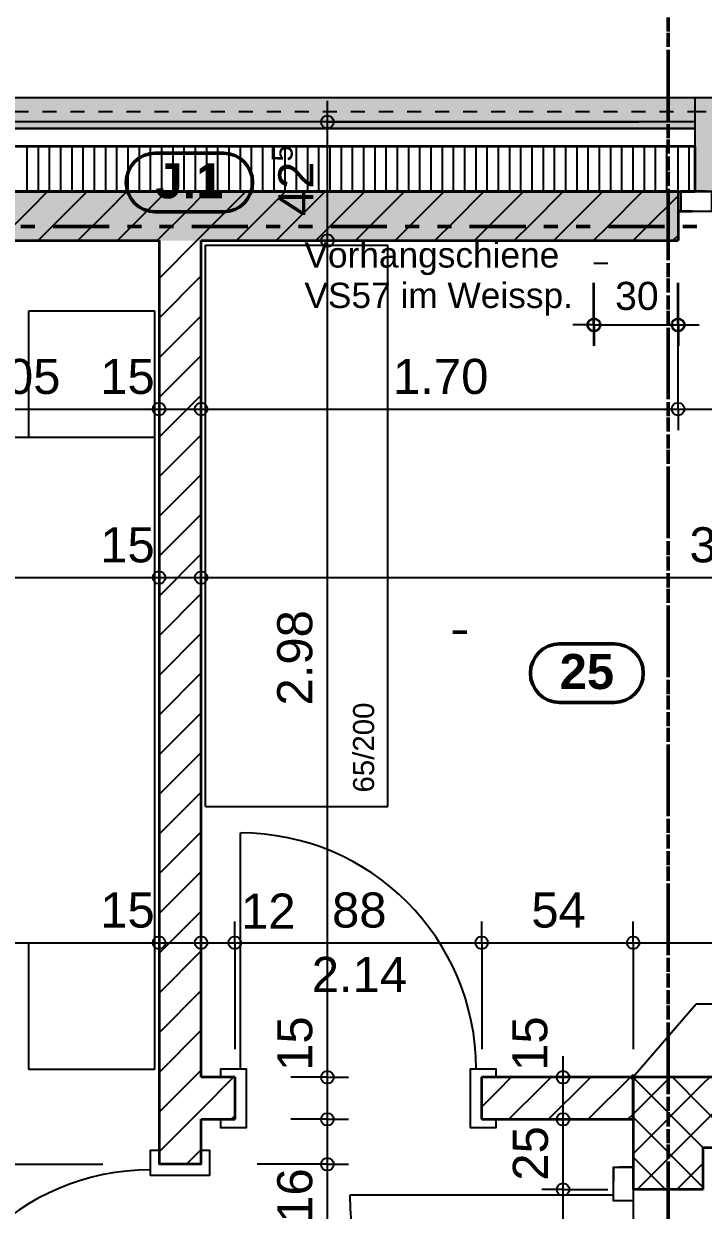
# Model space of a CAD drawing. Header units: centimetres. Extents: x 0.3 to 84.3, y 0.3 to 59.7.
# Drawn here: x 38.57 to 43.42, y 41.04 to 49.5 of the extents above; entities that cross this region are included whole.
import ezdxf

# ---------------------------------------------------------------- set-up
doc = ezdxf.new("R2010")
doc.units = ezdxf.units.CM
for name, pattern in [('AUSGEZOGEN', [0]), ('LINIE_17', [0.05, 0, -0.05]), ('LINIE_23', [0.79, 0.4, -0.13, 0, -0.13, 0, -0.13]), ('PUNKT', [6.35, 0, -6.35]), ('RAND', [44.45, 12.7, -6.35, 12.7, -6.35, 0, -6.35]), ('STRICHPUNKT', [25.4, 12.7, -6.35, 0, -6.35]), ('VERDECKT', [9.525, 6.35, -3.175])]:
    doc.linetypes.add(name, pattern=pattern)
for name, color, linetype, lineweight in [('Allgemein', 7, 'AUSGEZOGEN', 35), ('Bauachsen grob', 7, 'RAND', 25), ('Daemmung', 7, 'AUSGEZOGEN', 35), ('Fenster', 7, 'AUSGEZOGEN', 35), ('Fuellflaeche tragende Wände MW', 7, 'AUSGEZOGEN', 25), ('Holz Fassadenverkleidung', 7, 'AUSGEZOGEN', 35), ('Konstruktion oben', 7, 'VERDECKT', 25), ('Schnittbegrenzung', 7, 'AUSGEZOGEN', 25), ('Spengler', 7, 'AUSGEZOGEN', 35), ('Text Werkplan Ausfuehrung', 7, 'AUSGEZOGEN', 50), ('Tuerzarge', 7, 'AUSGEZOGEN', 25), ('Unterkonstruktion', 7, 'AUSGEZOGEN', 35), ('Vorhangbrett', 7, 'AUSGEZOGEN', 25), ('Wand Beton bewehrt', 7, 'AUSGEZOGEN', 35), ('Wand Mauerwerk tragend', 7, 'AUSGEZOGEN', 35), ('Werkplan- Ausfuehrungsmasse', 7, 'AUSGEZOGEN', 25)]:
    doc.layers.add(name, color=color, linetype=linetype, lineweight=lineweight)
doc.layers.add('Moebel', color=7, linetype='AUSGEZOGEN', lineweight=25, true_color=0xababab)
doc.styles.add('ARIAL', font='ARIAL.TTF')

msp = doc.modelspace()

# ---------------------------------------------------------------- hatches: boundary and pattern name
at = {"layer": 'Allgemein', "linetype": 'AUSGEZOGEN', "lineweight": 25}
msp.add_hatch(color=32, dxfattribs=at).paths.add_polyline_path([(43.356, 48.6197), (43.356, 48.2997), (43.436, 48.2997), (43.436, 48.6197), (43.436, 48.6997), (43.436, 48.7477), (43.436, 48.7957), (43.436, 48.8677), (43.356, 48.8677), (43.356, 48.7957), (43.356, 48.7477), (43.356, 48.6997)])
h = msp.add_hatch(color=32, dxfattribs=at)
h.paths.add_polyline_path([(37.316, 48.7477), (43.356, 48.7477), (43.356, 48.7957), (37.316, 48.7957)])
h.paths.add_polyline_path([(34.756, 48.7957), (31.788, 48.7957), (31.788, 48.7477), (34.756, 48.7477)])
h.paths.add_polyline_path([(45.916, 48.7477), (48.086, 48.7477), (48.086, 48.7957), (45.916, 48.7957)])
at = {"layer": 'Fuellflaeche tragende Wände MW', "linetype": 'AUSGEZOGEN', "lineweight": 25}
msp.add_hatch(color=254, dxfattribs=at).paths.add_polyline_path([(37.436, 48.2997), (37.436, 47.9497), (43.236, 47.9497), (43.236, 48.2997)])
at = {"layer": 'Spengler', "linetype": 'AUSGEZOGEN', "lineweight": 25, "true_color": 0xfafafa}
for points in [[(43.356, 48.9677), (37.316, 48.9677), (37.316, 48.7957), (43.356, 48.7957)], [(43.356, 48.9677), (43.356, 48.8677), (43.436, 48.8677), (43.436, 48.2997), (45.836, 48.2997), (45.836, 48.8677), (45.916, 48.8677), (45.916, 48.9677)]]:
    msp.add_hatch(color=7, dxfattribs=at).paths.add_polyline_path(points)
at = {"layer": 'Text Werkplan Ausfuehrung', "linetype": 'AUSGEZOGEN', "lineweight": 25}
for points in [[(42.9273, 41.9799), (42.9046, 41.9995), (42.9013, 41.9925)], [(42.9273, 41.9799), (42.9013, 41.9925), (42.9209, 41.9756)], [(42.9209, 41.9756), (42.9013, 41.9925), (42.9019, 41.9849)], [(42.9209, 41.9756), (42.9019, 41.9849), (42.9132, 41.9751)], [(42.9132, 41.9751), (42.9019, 41.9849), (42.9062, 41.9784)], [(42.9307, 41.987), (42.9111, 42.0038), (42.9046, 41.9995)], [(42.9307, 41.987), (42.9046, 41.9995), (42.9273, 41.9799)], [(42.9301, 41.9946), (42.9188, 42.0044), (42.9111, 42.0038)], [(42.9301, 41.9946), (42.9111, 42.0038), (42.9307, 41.987)], [(42.9188, 42.0044), (42.9301, 41.9946), (42.9258, 42.0011)]]:
    msp.add_hatch(color=7, dxfattribs=at).paths.add_polyline_path(points)

# ---------------------------------------------------------------- linework, layer by layer
at = {"layer": 'Allgemein', "color": 7, "linetype": 'AUSGEZOGEN', "lineweight": 25}
for p, q in [((43.436, 48.8677), (43.356, 48.8677)), ((43.356, 48.8677), (43.356, 48.7957)), ((43.356, 48.7957), (37.316, 48.7957)), ((37.316, 48.7477), (43.356, 48.7477)), ((43.356, 48.7477), (43.356, 48.6997)), ((43.356, 48.6997), (43.356, 48.6197)), ((43.356, 48.6197), (43.356, 48.2997)), ((43.356, 48.2997), (43.436, 48.2997))]:
    msp.add_line(p, q, dxfattribs=at)
at = {"layer": 'Bauachsen grob', "color": 32, "linetype": 'LINIE_23', "lineweight": 50, "true_color": 0xc36e14}
for p, q in [((43.166, 1.3897), (43.166, 59.3503)), ((43.166, 2.2697), (43.166, 58.1)), ((22.94, 48.0497), (73.132, 48.0497))]:
    msp.add_line(p, q, dxfattribs=at)
at = {"layer": 'Daemmung', "color": 7, "linetype": 'AUSGEZOGEN', "lineweight": 35}
for p, q in [((43.356, 48.6197), (37.316, 48.6197)), ((43.356, 48.6197), (43.356, 48.2997)), ((37.436, 48.2997), (43.236, 48.2997)), ((43.236, 48.2997), (43.356, 48.2997))]:
    msp.add_line(p, q, dxfattribs=at)
at = {"layer": 'Daemmung', "color": 7, "linetype": 'AUSGEZOGEN', "lineweight": 25}
for points in [[(38.596, 48.2997), (38.596, 48.5096), (38.596, 48.5096), (38.596, 48.6197), (38.596, 48.6197)], [(38.596, 48.2997), (38.596, 48.5096), (38.596, 48.5096), (38.596, 48.6197), (38.596, 48.6197)], [(38.676, 48.2997), (38.676, 48.5073), (38.676, 48.5073), (38.676, 48.6197), (38.676, 48.6197)], [(38.756, 48.2997), (38.756, 48.505), (38.756, 48.505), (38.756, 48.6197), (38.756, 48.6197)], [(38.836, 48.2997), (38.836, 48.5027), (38.836, 48.5027), (38.836, 48.6197), (38.836, 48.6197)], [(38.916, 48.2997), (38.916, 48.5005), (38.916, 48.5005), (38.916, 48.6197), (38.916, 48.6197)], [(38.916, 48.2997), (38.916, 48.5005), (38.916, 48.5005), (38.916, 48.6197), (38.916, 48.6197)], [(38.996, 48.2997), (38.996, 48.4982), (38.996, 48.4982), (38.996, 48.6197), (38.996, 48.6197)], [(39.076, 48.2997), (39.076, 48.4959), (39.076, 48.4959), (39.076, 48.6197), (39.076, 48.6197)], [(39.156, 48.2997), (39.156, 48.4936), (39.156, 48.4936), (39.156, 48.6197), (39.156, 48.6197)], [(39.236, 48.2997), (39.236, 48.4913), (39.236, 48.4913), (39.236, 48.6197), (39.236, 48.6197)], [(39.236, 48.2997), (39.236, 48.4913), (39.236, 48.4913), (39.236, 48.6197), (39.236, 48.6197)], [(39.316, 48.2997), (39.316, 48.489), (39.316, 48.489), (39.316, 48.6197), (39.316, 48.6197)], [(39.396, 48.2997), (39.396, 48.4867), (39.396, 48.4867), (39.396, 48.6197), (39.396, 48.6197)], [(39.476, 48.2997), (39.476, 48.4844), (39.476, 48.4844), (39.476, 48.6197), (39.476, 48.6197)], [(39.556, 48.2997), (39.556, 48.4821), (39.556, 48.4821), (39.556, 48.6197), (39.556, 48.6197)], [(39.556, 48.2997), (39.556, 48.4821), (39.556, 48.4821), (39.556, 48.6197), (39.556, 48.6197)], [(39.636, 48.2997), (39.636, 48.4798), (39.636, 48.4798), (39.636, 48.6197), (39.636, 48.6197)], [(39.716, 48.2997), (39.716, 48.4775), (39.716, 48.4775), (39.716, 48.6197), (39.716, 48.6197)], [(39.796, 48.2997), (39.796, 48.4752), (39.796, 48.4752), (39.796, 48.6197), (39.796, 48.6197)], [(39.876, 48.2997), (39.876, 48.4729), (39.876, 48.4729), (39.876, 48.6197), (39.876, 48.6197)], [(39.876, 48.2997), (39.876, 48.4729), (39.876, 48.4729), (39.876, 48.6197), (39.876, 48.6197)], [(39.956, 48.2997), (39.956, 48.4706), (39.956, 48.4706), (39.956, 48.6197), (39.956, 48.6197)], [(40.036, 48.2997), (40.036, 48.4683), (40.036, 48.4683), (40.036, 48.6197), (40.036, 48.6197)], [(40.116, 48.2997), (40.116, 48.466), (40.116, 48.466), (40.116, 48.6197), (40.116, 48.6197)], [(40.196, 48.2997), (40.196, 48.4637), (40.196, 48.4637), (40.196, 48.6197), (40.196, 48.6197)], [(40.196, 48.2997), (40.196, 48.4637), (40.196, 48.4637), (40.196, 48.6197), (40.196, 48.6197)], [(40.276, 48.2997), (40.276, 48.4615), (40.276, 48.4615), (40.276, 48.6197), (40.276, 48.6197)], [(40.356, 48.2997), (40.356, 48.4592), (40.356, 48.4592), (40.356, 48.6197), (40.356, 48.6197)], [(40.436, 48.2997), (40.436, 48.4569), (40.436, 48.4569), (40.436, 48.6197), (40.436, 48.6197)], [(40.516, 48.2997), (40.516, 48.4546), (40.516, 48.4546), (40.516, 48.6197), (40.516, 48.6197)], [(40.516, 48.2997), (40.516, 48.4546), (40.516, 48.4546), (40.516, 48.6197), (40.516, 48.6197)], [(40.596, 48.2997), (40.596, 48.4523), (40.596, 48.4523), (40.596, 48.6197), (40.596, 48.6197)], [(40.676, 48.2997), (40.676, 48.45), (40.676, 48.45), (40.676, 48.6197), (40.676, 48.6197)], [(40.756, 48.2997), (40.756, 48.4477), (40.756, 48.4477), (40.756, 48.6197), (40.756, 48.6197)], [(40.836, 48.2997), (40.836, 48.4454), (40.836, 48.4454), (40.836, 48.6197), (40.836, 48.6197)], [(40.836, 48.2997), (40.836, 48.4454), (40.836, 48.4454), (40.836, 48.6197), (40.836, 48.6197)], [(40.916, 48.2997), (40.916, 48.4431), (40.916, 48.4431), (40.916, 48.6197), (40.916, 48.6197)], [(40.996, 48.2997), (40.996, 48.4408), (40.996, 48.4408), (40.996, 48.6197), (40.996, 48.6197)], [(41.076, 48.2997), (41.076, 48.4385), (41.076, 48.4385), (41.076, 48.6197), (41.076, 48.6197)], [(41.156, 48.2997), (41.156, 48.4362), (41.156, 48.4362), (41.156, 48.6197), (41.156, 48.6197)], [(41.156, 48.2997), (41.156, 48.4362), (41.156, 48.4362), (41.156, 48.6197), (41.156, 48.6197)], [(41.236, 48.2997), (41.236, 48.4339), (41.236, 48.4339), (41.236, 48.6197), (41.236, 48.6197)], [(41.316, 48.2997), (41.316, 48.4316), (41.316, 48.4316), (41.316, 48.6197), (41.316, 48.6197)], [(41.396, 48.2997), (41.396, 48.4293), (41.396, 48.4293), (41.396, 48.6197), (41.396, 48.6197)], [(41.476, 48.2997), (41.476, 48.427), (41.476, 48.427), (41.476, 48.6197), (41.476, 48.6197)], [(41.476, 48.2997), (41.476, 48.427), (41.476, 48.427), (41.476, 48.6197), (41.476, 48.6197)], [(41.556, 48.2997), (41.556, 48.4248), (41.556, 48.4248), (41.556, 48.6197), (41.556, 48.6197)], [(41.636, 48.2997), (41.636, 48.4225), (41.636, 48.4225), (41.636, 48.6197), (41.636, 48.6197)], [(41.716, 48.2997), (41.716, 48.4202), (41.716, 48.4202), (41.716, 48.6197), (41.716, 48.6197)], [(41.796, 48.2997), (41.796, 48.4179), (41.796, 48.4179), (41.796, 48.6197), (41.796, 48.6197)], [(41.796, 48.2997), (41.796, 48.4179), (41.796, 48.4179), (41.796, 48.6197), (41.796, 48.6197)], [(41.876, 48.2997), (41.876, 48.4156), (41.876, 48.4156), (41.876, 48.6197), (41.876, 48.6197)], [(41.956, 48.2997), (41.956, 48.4133), (41.956, 48.4133), (41.956, 48.6197), (41.956, 48.6197)], [(42.036, 48.2997), (42.036, 48.411), (42.036, 48.411), (42.036, 48.6197), (42.036, 48.6197)], [(42.116, 48.2997), (42.116, 48.4087), (42.116, 48.4087), (42.116, 48.6197), (42.116, 48.6197)], [(42.116, 48.2997), (42.116, 48.4087), (42.116, 48.4087), (42.116, 48.6197), (42.116, 48.6197)], [(42.196, 48.2997), (42.196, 48.4064), (42.196, 48.4064), (42.196, 48.6197), (42.196, 48.6197)], [(42.276, 48.2997), (42.276, 48.4041), (42.276, 48.4041), (42.276, 48.6197), (42.276, 48.6197)], [(42.356, 48.2997), (42.356, 48.4018), (42.356, 48.4018), (42.356, 48.6197), (42.356, 48.6197)], [(42.436, 48.2997), (42.436, 48.3995), (42.436, 48.3995), (42.436, 48.6197), (42.436, 48.6197)], [(42.436, 48.2997), (42.436, 48.3995), (42.436, 48.3995), (42.436, 48.6197), (42.436, 48.6197)], [(42.516, 48.2997), (42.516, 48.3972), (42.516, 48.3972), (42.516, 48.6197), (42.516, 48.6197)], [(42.596, 48.2997), (42.596, 48.3949), (42.596, 48.3949), (42.596, 48.6197), (42.596, 48.6197)], [(42.676, 48.2997), (42.676, 48.3926), (42.676, 48.3926), (42.676, 48.6197), (42.676, 48.6197)], [(42.756, 48.2997), (42.756, 48.3903), (42.756, 48.3903), (42.756, 48.6197), (42.756, 48.6197)], [(42.756, 48.2997), (42.756, 48.3903), (42.756, 48.3903), (42.756, 48.6197), (42.756, 48.6197)], [(42.836, 48.2997), (42.836, 48.3881), (42.836, 48.3881), (42.836, 48.6197), (42.836, 48.6197)], [(42.916, 48.2997), (42.916, 48.3858), (42.916, 48.3858), (42.916, 48.6197), (42.916, 48.6197)], [(42.996, 48.2997), (42.996, 48.3835), (42.996, 48.3835), (42.996, 48.6197), (42.996, 48.6197)], [(43.076, 48.2997), (43.076, 48.3812), (43.076, 48.3812), (43.076, 48.6197), (43.076, 48.6197)], [(43.076, 48.2997), (43.076, 48.3812), (43.076, 48.3812), (43.076, 48.6197), (43.076, 48.6197)], [(43.156, 48.2997), (43.156, 48.3789), (43.156, 48.3789), (43.156, 48.6197), (43.156, 48.6197)], [(43.236, 48.2997), (43.236, 48.3766), (43.236, 48.3766), (43.236, 48.6197), (43.236, 48.6197)], [(43.316, 48.2997), (43.316, 48.3743), (43.316, 48.3743), (43.316, 48.6197), (43.316, 48.6197)]]:
    msp.add_lwpolyline(points, dxfattribs=at)
at = {"layer": 'Fenster', "color": 7, "linetype": 'AUSGEZOGEN', "lineweight": 25}
for points in [[(45.916, 48.2997), (45.916, 48.9677), (43.356, 48.9677), (43.356, 48.2997), (45.916, 48.2997)], [(43.476, 48.2997), (43.256, 48.2997), (43.256, 48.1597), (43.476, 48.1597), (43.476, 48.2997)]]:
    msp.add_lwpolyline(points, dxfattribs=at)
at = {"layer": 'Holz Fassadenverkleidung', "color": 7, "linetype": 'LINIE_17', "lineweight": 25}
msp.add_line((64.004, 48.8677), (31.668, 48.8677), dxfattribs=at)
at = {"layer": 'Konstruktion oben', "color": 7, "linetype": 'PUNKT', "lineweight": 35}
msp.add_line((31.668, 48.8677), (64.004, 48.8677), dxfattribs=at)
at = {"layer": 'Moebel', "color": 253, "linetype": 'AUSGEZOGEN', "lineweight": 25, "true_color": 0xababab}
for p, q in [((39.866, 47.9179), (41.166, 47.9179)), ((39.866, 43.9179), (39.866, 47.9179)), ((41.166, 43.9179), (41.166, 47.9179)), ((39.506, 47.4479), (38.606, 47.4479)), ((38.606, 47.4479), (38.606, 46.5479)), ((39.506, 46.5479), (39.506, 47.4479)), ((39.506, 46.5479), (35.506, 46.5479)), ((39.506, 42.9479), (39.506, 46.5479)), ((39.866, 43.9179), (41.166, 43.9179)), ((35.506, 42.9479), (39.506, 42.9479)), ((38.606, 42.9479), (38.606, 42.0479)), ((39.506, 42.0479), (39.506, 42.9479)), ((38.606, 42.0479), (39.506, 42.0479))]:
    msp.add_line(p, q, dxfattribs=at)
at = {"layer": 'Schnittbegrenzung', "color": 14, "linetype": 'STRICHPUNKT', "lineweight": 50, "true_color": 0xb20000}
msp.add_line((22.58, 45.1597), (73.436, 45.1597), dxfattribs=at)
at = {"layer": 'Spengler', "color": 7, "linetype": 'AUSGEZOGEN', "lineweight": 25}
msp.add_line((43.356, 48.9677), (37.316, 48.9677), dxfattribs=at)
at = {"layer": 'Text Werkplan Ausfuehrung', "color": 92, "linetype": 'AUSGEZOGEN', "lineweight": 50, "true_color": 0x00b300}
for p, q in [((39.9947, 48.5727), (39.5092, 48.5727)), ((39.9947, 48.1561), (39.5092, 48.1561))]:
    msp.add_line(p, q, dxfattribs=at)
at = {"layer": 'Text Werkplan Ausfuehrung', "color": 240, "linetype": 'AUSGEZOGEN', "lineweight": 50}
for p, q in [((42.7802, 45.0764), (42.3917, 45.0764)), ((42.7802, 44.6597), (42.3917, 44.6597))]:
    msp.add_line(p, q, dxfattribs=at)
at = {"layer": 'Text Werkplan Ausfuehrung', "color": 7, "linetype": 'AUSGEZOGEN', "lineweight": 25}
for p, q in [((43.366, 42.5105), (42.916, 41.9897)), ((46.4945, 42.5105), (43.366, 42.5105)), ((42.9046, 41.9995), (42.9046, 41.9995)), ((42.9062, 41.9784), (42.9062, 41.9784)), ((42.9258, 42.0011), (42.9258, 42.0011)), ((42.9273, 41.9799), (42.9273, 41.9799))]:
    msp.add_line(p, q, dxfattribs=at)
msp.add_circle((42.916, 41.9897), 0.015, dxfattribs=at)
at = {"layer": 'Text Werkplan Ausfuehrung', "color": 92, "linetype": 'AUSGEZOGEN', "lineweight": 50, "true_color": 0x00b300}
for centre, start, end in [((39.5092, 48.3644), 90, 270), ((39.9947, 48.3644), 270, 90)]:
    msp.add_arc(centre, 0.2083, start, end, dxfattribs=at)
at = {"layer": 'Text Werkplan Ausfuehrung', "color": 240, "linetype": 'AUSGEZOGEN', "lineweight": 50}
for centre, start, end in [((42.3917, 44.8681), 90, 270), ((42.7802, 44.8681), 270, 90)]:
    msp.add_arc(centre, 0.2083, start, end, dxfattribs=at)
at = {"layer": 'Tuerzarge', "color": 7, "linetype": 'AUSGEZOGEN', "lineweight": 25}
for p, q in [((40.116, 42.0497), (40.116, 43.7297)), ((42.776, 41.1497), (40.896, 41.1497))]:
    msp.add_line(p, q, dxfattribs=at)
for points in [[(40.076, 41.8397), (40.076, 41.9897), (39.976, 41.9897), (39.976, 42.0497), (40.156, 42.0497), (40.156, 41.6297), (39.976, 41.6297), (39.976, 41.6897), (40.076, 41.6897), (40.076, 41.8397)], [(41.756, 41.8397), (41.756, 42.0497), (41.936, 42.0497), (41.936, 41.9897), (41.836, 41.9897), (41.836, 41.6897), (41.936, 41.6897), (41.936, 41.6297), (41.756, 41.6297), (41.756, 41.8397)], [(39.686, 41.2897), (39.476, 41.2897), (39.476, 41.4697), (39.536, 41.4697), (39.536, 41.3697), (39.836, 41.3697), (39.836, 41.4697), (39.896, 41.4697), (39.896, 41.2897), (39.686, 41.2897)], [(42.916, 41.3497), (42.916, 41.1097), (42.776, 41.1097), (42.776, 41.3497), (42.916, 41.3497)]]:
    msp.add_lwpolyline(points, dxfattribs=at)
for centre, radius, start, end in [((40.116, 42.0497), 1.68, 0, 90), ((39.476, 39.6497), 1.68, 90, 180), ((42.776, 41.1497), 1.88, 180, 270)]:
    msp.add_arc(centre, radius, start, end, dxfattribs=at)
at = {"layer": 'Unterkonstruktion', "color": 7, "linetype": 'AUSGEZOGEN', "lineweight": 25}
for p, q in [((43.356, 48.7477), (37.316, 48.7477)), ((43.356, 48.7477), (43.356, 48.6997)), ((43.356, 48.6997), (43.356, 48.6197)), ((37.316, 48.6197), (43.356, 48.6197))]:
    msp.add_line(p, q, dxfattribs=at)
at = {"layer": 'Vorhangbrett', "color": 191, "linetype": 'PUNKT', "lineweight": 25, "true_color": 0xbe96ea}
msp.add_line((42.636, 47.7897), (47.586, 47.7897), dxfattribs=at)
at = {"layer": 'Vorhangbrett', "color": 191, "linetype": 'AUSGEZOGEN', "lineweight": 35, "true_color": 0xbe96ea}
for p, q in [((42.636, 47.3497), (42.636, 47.6497)), ((43.236, 47.3497), (43.236, 47.6497)), ((42.636, 47.3497), (42.636, 47.4997)), ((43.236, 47.3497), (43.236, 47.4997)), ((42.636, 47.3497), (42.636, 47.1997)), ((43.236, 47.3497), (43.236, 47.1997))]:
    msp.add_line(p, q, dxfattribs=at)
at = {"layer": 'Vorhangbrett', "color": 191, "linetype": 'AUSGEZOGEN', "lineweight": 25, "true_color": 0xbe96ea}
for p, q in [((42.636, 47.3497), (42.486, 47.3497)), ((42.636, 47.3497), (43.236, 47.3497)), ((43.236, 47.3497), (43.386, 47.3497))]:
    msp.add_line(p, q, dxfattribs=at)
at = {"layer": 'Vorhangbrett', "color": 191, "linetype": 'AUSGEZOGEN', "lineweight": 35, "true_color": 0xbe96ea}
for centre in [(42.636, 47.3497), (43.236, 47.3497)]:
    msp.add_circle(centre, 0.045, dxfattribs=at)
at = {"layer": 'Wand Beton bewehrt', "color": 7, "linetype": 'AUSGEZOGEN', "lineweight": 35}
for p, q in [((42.916, 41.9897), (42.916, 41.6897)), ((43.416, 41.9897), (42.916, 41.9897)), ((47.586, 41.9897), (43.416, 41.9897)), ((42.916, 41.6897), (42.916, 41.1897)), ((43.416, 41.4897), (52.256, 41.4897)), ((43.416, 41.1897), (43.416, 41.4897)), ((43.416, 41.1897), (42.916, 41.1897))]:
    msp.add_line(p, q, dxfattribs=at)
at = {"layer": 'Wand Beton bewehrt', "color": 7, "linetype": 'AUSGEZOGEN', "lineweight": 25}
for p, q in [((43.1959, 41.9897), (43.416, 41.7697)), ((43.416, 41.9441), (43.4617, 41.9897)), ((43.416, 41.6612), (43.7445, 41.9897)), ((43.6959, 41.4897), (43.416, 41.7697)), ((42.9445, 41.1897), (43.416, 41.6612)), ((43.2273, 41.1897), (43.416, 41.3784)), ((42.916, 41.1897), (42.916, 39.2297))]:
    msp.add_line(p, q, dxfattribs=at)
at = {"layer": 'Wand Beton bewehrt', "color": 180, "linetype": 'PUNKT', "lineweight": 25}
for p, q in [((42.776, 41.3497), (42.776, 39.0697)), ((42.916, 41.3497), (42.776, 41.3497)), ((42.916, 41.1897), (42.916, 41.3497)), ((42.916, 39.2297), (42.916, 41.1897))]:
    msp.add_line(p, q, dxfattribs=at)
at = {"layer": 'Wand Beton bewehrt', "color": 7, "linetype": 'AUSGEZOGEN', "lineweight": 25}
for points in [[(42.916, 41.7269), (42.916, 41.7269), (43.1788, 41.9897)], [(42.916, 41.9868), (42.916, 41.9868), (43.416, 41.4868)], [(42.916, 41.4441), (42.916, 41.4441), (43.416, 41.9441)], [(42.916, 41.704), (42.916, 41.704), (43.416, 41.204)], [(42.916, 41.4211), (42.916, 41.4211), (43.1474, 41.1897)]]:
    msp.add_lwpolyline(points, dxfattribs=at)
at = {"layer": 'Wand Mauerwerk tragend', "color": 7, "linetype": 'AUSGEZOGEN', "lineweight": 35}
for p, q in [((43.236, 48.2997), (37.436, 48.2997)), ((43.236, 48.2997), (43.236, 48.1597)), ((43.236, 48.1597), (43.236, 47.9497)), ((37.436, 47.9497), (39.536, 47.9497)), ((39.536, 47.9497), (39.536, 41.3697)), ((39.836, 47.9497), (43.236, 47.9497)), ((39.836, 41.9897), (39.836, 47.9497)), ((40.076, 41.9897), (39.836, 41.9897)), ((40.076, 41.9897), (40.076, 41.6897)), ((41.836, 41.6897), (41.836, 41.9897)), ((42.916, 41.9897), (41.836, 41.9897)), ((42.916, 41.6897), (42.916, 41.9897)), ((39.836, 41.6897), (40.076, 41.6897)), ((39.836, 41.3697), (39.836, 41.6897)), ((41.836, 41.6897), (42.916, 41.6897)), ((39.836, 41.3697), (39.536, 41.3697))]:
    msp.add_line(p, q, dxfattribs=at)
at = {"layer": 'Wand Mauerwerk tragend', "color": 180, "linetype": 'PUNKT', "lineweight": 35}
for p, q in [((43.356, 48.2997), (43.236, 48.2997)), ((43.236, 48.2997), (43.236, 48.1597)), ((43.436, 48.2997), (43.356, 48.2997)), ((43.236, 48.1597), (46.036, 48.1597))]:
    msp.add_line(p, q, dxfattribs=at)
at = {"layer": 'Wand Mauerwerk tragend', "color": 7, "linetype": 'AUSGEZOGEN', "lineweight": 25}
for p, q in [((39.536, 47.6807), (39.805, 47.9497)), ((39.536, 47.3979), (39.836, 47.6979)), ((39.536, 47.115), (39.836, 47.415)), ((39.536, 46.8322), (39.836, 47.1322)), ((39.536, 46.5494), (39.836, 46.8494)), ((39.536, 46.2665), (39.836, 46.5665)), ((39.536, 45.9837), (39.836, 46.2837)), ((39.536, 45.7008), (39.836, 46.0008)), ((39.536, 45.418), (39.836, 45.718)), ((39.536, 45.1351), (39.836, 45.4351)), ((39.536, 44.8523), (39.836, 45.1523)), ((39.536, 44.5695), (39.836, 44.8695)), ((39.536, 44.2866), (39.836, 44.5866)), ((39.536, 44.0038), (39.836, 44.3038)), ((39.536, 43.7209), (39.836, 44.0209)), ((39.536, 43.4381), (39.836, 43.7381)), ((39.536, 43.1552), (39.836, 43.4552)), ((39.536, 42.8724), (39.836, 43.1724)), ((39.536, 42.5896), (39.836, 42.8896)), ((39.536, 42.3067), (39.836, 42.6067)), ((39.536, 42.0239), (39.836, 42.3239)), ((39.536, 41.741), (39.836, 42.041)), ((39.836, 41.7582), (40.0675, 41.9897)), ((39.536, 41.4582), (39.836, 41.7582)), ((42.8788, 41.6897), (42.916, 41.7269)), ((39.7304, 41.3697), (39.836, 41.4753))]:
    msp.add_line(p, q, dxfattribs=at)
for points in [[(38.3908, 47.9497), (38.3908, 47.9497), (38.6185, 48.1775), (38.6185, 48.1775), (38.7408, 48.2997)], [(38.6736, 47.9497), (38.6736, 47.9497), (38.8929, 48.169), (38.8929, 48.169), (39.0236, 48.2997)], [(38.9565, 47.9497), (38.9565, 47.9497), (39.1674, 48.1606), (39.1674, 48.1606), (39.3065, 48.2997)], [(39.2393, 47.9497), (39.2393, 47.9497), (39.4418, 48.1522), (39.4418, 48.1522), (39.5893, 48.2997)], [(39.5222, 47.9497), (39.5222, 47.9497), (39.7162, 48.1438), (39.7162, 48.1438), (39.8722, 48.2997)], [(39.805, 47.9497), (39.805, 47.9497), (39.9906, 48.1353), (39.9906, 48.1353), (40.155, 48.2997)], [(40.0879, 47.9497), (40.0879, 47.9497), (40.265, 48.1269), (40.265, 48.1269), (40.4379, 48.2997)], [(40.3707, 47.9497), (40.3707, 47.9497), (40.5394, 48.1185), (40.5394, 48.1185), (40.7207, 48.2997)], [(40.6535, 47.9497), (40.6535, 47.9497), (40.8139, 48.1101), (40.8139, 48.1101), (41.0035, 48.2997)], [(40.9364, 47.9497), (40.9364, 47.9497), (41.0883, 48.1016), (41.0883, 48.1016), (41.2864, 48.2997)], [(41.2192, 47.9497), (41.2192, 47.9497), (41.3627, 48.0932), (41.3627, 48.0932), (41.5692, 48.2997)], [(41.5021, 47.9497), (41.5021, 47.9497), (41.6371, 48.0848), (41.6371, 48.0848), (41.8521, 48.2997)], [(41.7849, 47.9497), (41.7849, 47.9497), (41.9115, 48.0764), (41.9115, 48.0764), (42.1349, 48.2997)], [(42.0678, 47.9497), (42.0678, 47.9497), (42.186, 48.0679), (42.186, 48.0679), (42.4178, 48.2997)], [(42.3506, 47.9497), (42.3506, 47.9497), (42.4604, 48.0595), (42.4604, 48.0595), (42.7006, 48.2997)], [(42.6334, 47.9497), (42.6334, 47.9497), (42.7348, 48.0511), (42.7348, 48.0511), (42.9834, 48.2997)], [(42.9163, 47.9497), (42.9163, 47.9497), (43.0092, 48.0427), (43.0092, 48.0427), (43.236, 48.2695)], [(43.1991, 47.9497), (43.1991, 47.9497), (43.236, 47.9866)], [(41.836, 41.7783), (41.9537, 41.896), (41.9537, 41.896), (42.0474, 41.9897)], [(42.0303, 41.6897), (42.2671, 41.9265), (42.2671, 41.9265), (42.3303, 41.9897)], [(42.3131, 41.6897), (42.5805, 41.9571), (42.5805, 41.9571), (42.6131, 41.9897)], [(42.596, 41.6897), (42.8938, 41.9876), (42.8938, 41.9876), (42.896, 41.9897)], [(40.0504, 41.6897), (40.0735, 41.7129), (40.0735, 41.7129), (40.076, 41.7153)]]:
    msp.add_lwpolyline(points, dxfattribs=at)
at = {"layer": 'Werkplan- Ausfuehrungsmasse', "color": 7, "linetype": 'AUSGEZOGEN', "lineweight": 25}
for p, q in [((40.736, 48.7957), (40.736, 48.9457)), ((40.736, 48.7957), (40.586, 48.7957)), ((40.736, 48.7957), (40.886, 48.7957)), ((40.736, 48.7957), (42.956, 48.7957)), ((40.736, 47.9497), (40.736, 48.7957)), ((40.736, 47.9497), (40.586, 47.9497)), ((40.736, 47.9497), (40.886, 47.9497)), ((40.736, 41.9897), (40.736, 47.9497)), ((39.536, 46.7497), (39.536, 46.8997)), ((39.836, 46.7497), (39.836, 46.8997)), ((43.236, 46.7497), (43.236, 46.8997)), ((37.436, 46.7497), (39.536, 46.7497)), ((39.536, 46.7497), (39.536, 46.5997)), ((39.536, 46.7497), (39.536, 46.7497)), ((39.536, 46.7497), (39.836, 46.7497)), ((39.836, 46.7497), (39.836, 46.5997)), ((39.836, 46.7497), (39.836, 46.7497)), ((39.836, 46.7497), (43.236, 46.7497)), ((43.236, 46.7497), (43.236, 46.5997)), ((43.236, 46.7497), (46.036, 46.7497)), ((39.536, 45.5497), (39.536, 45.6997)), ((39.836, 45.5497), (39.836, 45.6997)), ((32.586, 45.5497), (39.536, 45.5497)), ((39.536, 45.5497), (39.536, 45.3997)), ((39.536, 45.5497), (39.536, 45.5497)), ((39.536, 45.5497), (39.836, 45.5497)), ((39.836, 45.5497), (39.836, 45.3997)), ((39.836, 45.5497), (39.836, 45.5497)), ((39.836, 45.5497), (47.586, 45.5497)), ((39.536, 42.9479), (39.536, 43.0979)), ((39.836, 42.9479), (39.836, 43.0979)), ((40.076, 42.9479), (40.076, 43.0979)), ((41.836, 42.9479), (41.836, 43.0979)), ((42.916, 42.9479), (42.916, 43.0979)), ((39.536, 42.9479), (39.536, 42.7979)), ((39.536, 42.9479), (39.536, 42.9479)), ((39.536, 42.9479), (39.836, 42.9479)), ((39.836, 42.9479), (39.836, 42.7979)), ((39.836, 42.9479), (39.836, 42.9479)), ((39.836, 42.9479), (40.076, 42.9479)), ((40.076, 42.9479), (40.076, 42.7979)), ((40.076, 42.9479), (41.836, 42.9479)), ((41.836, 42.9479), (41.836, 42.7979)), ((41.836, 42.9479), (42.916, 42.9479)), ((42.916, 42.9479), (42.916, 42.7979)), ((42.916, 42.9479), (47.586, 42.9479)), ((42.416, 41.9897), (42.416, 42.1397)), ((40.736, 41.9897), (40.586, 41.9897)), ((40.736, 41.9897), (40.886, 41.9897)), ((40.736, 41.6897), (40.736, 41.9897)), ((42.416, 41.9897), (42.266, 41.9897)), ((42.416, 41.9897), (42.566, 41.9897)), ((42.416, 41.6897), (42.416, 41.9897)), ((40.736, 41.6897), (40.586, 41.6897)), ((40.736, 41.6897), (40.886, 41.6897)), ((40.736, 41.3697), (40.736, 41.6897)), ((42.416, 41.6897), (42.266, 41.6897)), ((42.416, 41.6897), (42.566, 41.6897)), ((42.416, 41.1897), (42.416, 41.6897)), ((38.396, 41.3697), (39.136, 41.3697)), ((40.736, 41.3697), (40.586, 41.3697)), ((40.736, 41.3697), (40.886, 41.3697)), ((40.736, 39.6097), (40.736, 41.3697)), ((42.416, 41.1897), (42.266, 41.1897)), ((42.416, 41.1897), (42.566, 41.1897)), ((42.416, 41.1897), (42.736, 41.1897)), ((42.416, 39.2297), (42.416, 41.1897))]:
    msp.add_line(p, q, dxfattribs=at)
for points in [[(40.736, 47.9497), (40.6586, 47.9497), (40.6586, 47.9497), (40.236, 47.9497)], [(43.236, 46.7497), (43.236, 46.8122), (43.236, 46.8122), (43.236, 46.8122), (43.236, 46.8122), (43.236, 46.8122), (43.236, 46.8122), (43.236, 46.8122), (43.236, 46.8122), (43.236, 46.8122), (43.236, 46.8122), (43.236, 46.8122), (43.236, 46.8122), (43.236, 46.8122), (43.236, 46.8122), (43.236, 46.8122), (43.236, 46.8122), (43.236, 46.8122), (43.236, 46.8122), (43.236, 46.8179), (43.236, 46.8179), (43.236, 46.8181), (43.236, 46.8181), (43.236, 46.8227), (43.236, 46.8227), (43.236, 46.8238), (43.236, 46.8238), (43.236, 47.5497)], [(32.586, 42.9479), (33.3876, 42.9479), (33.3876, 42.9479), (35.9756, 42.9479), (35.9756, 42.9479), (39.536, 42.9479)], [(40.076, 42.9479), (40.076, 42.8413), (40.076, 42.8413), (40.076, 42.5855), (40.076, 42.5855), (40.076, 42.1897)], [(41.836, 42.9479), (41.836, 42.8055), (41.836, 42.8055), (41.836, 42.1897)], [(42.916, 42.9479), (42.916, 42.7835), (42.916, 42.7835), (42.916, 42.1897)], [(40.736, 41.9897), (40.6735, 41.9897), (40.6735, 41.9897), (40.6735, 41.9897), (40.6735, 41.9897), (40.6614, 41.9897), (40.6614, 41.9897), (40.476, 41.9897)], [(42.416, 41.9897), (42.3494, 41.9897), (42.3494, 41.9897), (42.016, 41.9897)], [(40.736, 41.6897), (40.6735, 41.6897), (40.6735, 41.6897), (40.6735, 41.6897), (40.6735, 41.6897), (40.6615, 41.6897), (40.6615, 41.6897), (40.476, 41.6897)], [(42.416, 41.6897), (42.3495, 41.6897), (42.3495, 41.6897), (42.016, 41.6897)], [(40.736, 41.3697), (40.6735, 41.3697), (40.6735, 41.3697), (40.6735, 41.3697), (40.6735, 41.3697), (40.6617, 41.3697), (40.6617, 41.3697), (40.236, 41.3697)]]:
    msp.add_lwpolyline(points, dxfattribs=at)
for centre in [(40.736, 48.7957), (40.736, 47.9497), (39.536, 46.7497), (39.836, 46.7497), (43.236, 46.7497), (39.536, 45.5497), (39.836, 45.5497), (39.536, 42.9479), (39.836, 42.9479), (40.076, 42.9479), (41.836, 42.9479), (42.916, 42.9479), (40.736, 41.9897), (42.416, 41.9897), (40.736, 41.6897), (42.416, 41.6897), (40.736, 41.3697), (42.416, 41.1897)]:
    msp.add_circle(centre, 0.045, dxfattribs=at)

# ---------------------------------------------------------------- texts
at = {"layer": 'Moebel', "color": 253, "linetype": 'AUSGEZOGEN', "lineweight": 25, "true_color": 0xababab, "insert": (41.071, 44.0179), "char_height": 0.15, "width": 0.075, "attachment_point": 7, "rotation": 90, "style": 'ARIAL'}
msp.add_mtext('65/200', dxfattribs=at)
at = {"layer": 'Text Werkplan Ausfuehrung', "color": 92, "linetype": 'AUSGEZOGEN', "lineweight": 50, "true_color": 0x00b300, "insert": (39.5092, 48.2477), "char_height": 0.25, "width": 0.125, "attachment_point": 7, "style": 'ARIAL'}
msp.add_mtext('\\fArial|i0|b1|c0|p0;J.1', dxfattribs=at)
at = {"layer": 'Text Werkplan Ausfuehrung', "color": 240, "linetype": 'AUSGEZOGEN', "lineweight": 50, "insert": (42.3917, 44.7514), "char_height": 0.25, "width": 0.125, "attachment_point": 7, "style": 'ARIAL'}
msp.add_mtext('\\fArial|i0|b1|c0|p0;25', dxfattribs=at)
at = {"layer": 'Vorhangbrett', "color": 191, "linetype": 'AUSGEZOGEN', "lineweight": 35, "true_color": 0xbe96ea, "attachment_point": 7, "style": 'ARIAL'}
for s, insert, char_height, width in [('Vorhangschiene', (40.5723, 47.7037), 0.18, 0.09), ('VS57\\~im\\~Weissp.', (40.5723, 47.4157), 0.18, 0.09), ('30', (42.7873, 47.4533), 0.2, 0.1)]:
    msp.add_mtext(s, dxfattribs=dict(at, insert=insert, char_height=char_height, width=width))
at = {"layer": 'Werkplan- Ausfuehrungsmasse', "color": 7, "linetype": 'AUSGEZOGEN', "lineweight": 50, "attachment_point": 7, "rotation": 90, "style": 'ARIAL'}
for s, insert, char_height, width in [('5', (40.4902, 48.5129), 0.15, 0.075), ('42', (40.636, 48.1244), 0.25, 0.125), ('2.98', (40.6317, 44.6375), 0.25, 0.125), ('15', (40.6317, 42.0347), 0.25, 0.125), ('15', (42.3077, 42.0347), 0.25, 0.125), ('25', (42.3117, 41.2525), 0.25, 0.125), ('16', (40.6317, 40.9523), 0.25, 0.125)]:
    msp.add_mtext(s, dxfattribs=dict(at, insert=insert, char_height=char_height, width=width))
at = {"layer": 'Werkplan- Ausfuehrungsmasse', "color": 7, "linetype": 'AUSGEZOGEN', "lineweight": 50, "char_height": 0.25, "width": 0.125, "attachment_point": 7, "style": 'ARIAL'}
for s, insert in [('1.05', (38.1531, 46.854)), ('15', (39.1165, 46.854)), ('1.70', (41.2045, 46.854)), ('15', (39.1165, 45.654)), ('3.87', (43.3171, 45.6542)), ('15', (39.1165, 43.0522)), ('12', (40.121, 43.0479)), ('88', (40.7694, 43.0522)), ('54', (42.1902, 43.0522)), ('2.14', (40.6246, 42.5969))]:
    msp.add_mtext(s, dxfattribs=dict(at, insert=insert))

doc.saveas('drawing.dxf')
